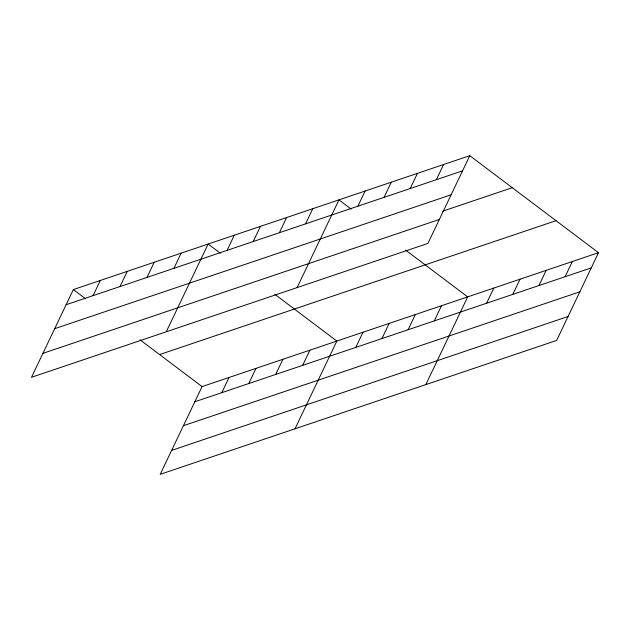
<?xml version="1.0" encoding="UTF-8"?>
<svg xmlns="http://www.w3.org/2000/svg" width="630" height="630" viewBox="0 0 630 630"><rect width="100%" height="100%" fill="white"/><g stroke="black" fill="none" stroke-linecap="round" stroke-linejoin="round"><path stroke-width="0.94" d="M469.775 155.681L73.348 289.572L31.5 377.299L427.927 243.408L469.775 155.681L598.5 252.701L556.652 340.428L160.225 474.319L202.073 386.592L598.5 252.701M93.067 295.635L100.304 280.46M120.023 286.532L127.26 271.357M146.979 277.428L154.216 262.253M173.935 268.325L181.172 253.15M166.288 331.774L208.128 244.046L220.272 253.197M227.06 250.378L234.297 235.21M253.221 241.542L260.458 226.375M279.389 232.706L286.626 217.539M221.791 392.663L229.029 377.488M305.55 223.87L312.787 208.695M248.748 383.56L255.985 368.385M297.108 287.595L338.956 199.86L351.091 209.01M275.704 374.448L282.941 359.281M357.879 206.199L365.116 191.024M302.66 365.345L309.897 350.178M384.048 197.363L391.285 182.188M295.013 428.802L336.853 341.066L274.837 294.328M410.209 188.528L417.446 173.352M355.785 347.406L363.022 332.231M436.377 179.684L443.615 164.517M381.945 338.57L389.183 323.395M408.114 329.734L415.351 314.559M434.275 320.898L441.512 305.723M425.833 384.615L467.68 296.887L405.657 250.141M486.604 303.219L493.841 288.052M512.773 294.383L520.01 279.208M538.933 285.548L546.171 270.372M565.102 276.712L572.339 261.537M66.111 304.739L462.538 170.848M54.684 328.687L451.119 194.796M442.78 211.16L512.253 187.693M42.919 353.351L439.354 219.46M159.587 354.572L556.022 220.681M194.835 401.767L591.263 267.876M183.409 425.707L579.844 291.816M171.643 450.379L568.079 316.488M73.348 289.572L85.483 298.714M140.049 339.846L202.073 386.592"/></g></svg>
